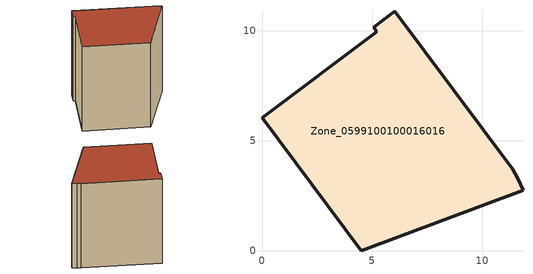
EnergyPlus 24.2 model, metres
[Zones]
Zone_0599100100016016
 floor ground (C_G): 11.62,3.29 11.86,2.75 4.5,0 0,6.04 5.22,9.94 5.07,10.14 6.03,10.87 11.38,3.7 z0
 wall outside (C_F): 11.86,2.75 11.62,3.29 11.38,3.7 6.03,10.87 5.07,10.14 5.22,9.94 0,6.04 4.5,0 11.86,2.75 z0:10.78
 roof outside (C_R): 11.62,3.29 11.38,3.7 6.03,10.87 5.07,10.14 5.22,9.94 0,6.04 4.5,0 11.86,2.75 z10.78
[BUILDING]
Pand.0599100100016016: North Axis=0; Terrain=City; Loads Convergence Tolerance Value=0.04; Temperature Convergence Tolerance Value=0.4; Solar Distribution=FullExterior; Maximum Number of Warmup Days=25; Minimum Number of Warmup Days=1
[Site:Location]
Rotterdam.The.Hague.AP_ZH_NLD Design_Conditions: Latitude=51.96; Longitude=4.45; Time Zone=1; Elevation=-4.5
[SITE:GROUNDTEMPERATURE:BUILDINGSURFACE]
18, 18, 18, 18, 18, 18, 18, 18, 18, 18, 18, 18
[MATERIAL] Thermal Absorptance=0.9; Solar Absorptance=0.7; Visible Absorptance=0.7
Name | Roughness | Thickness | Conductivity | Density | Specific Heat
G.TI.2015-2018 | MediumSmooth | 0.15 | 0.0428571 | 540 | 1210
F.TI.2015-2018 | Rough | 0.3 | 0.0666667 | 1920 | 840
R.TI.2015-2018 | MediumRough | 0.2 | 0.0333333 | 1500 | 1000
[CONSTRUCTION]
C_G: G.TI.2015-2018
C_F: F.TI.2015-2018
C_R: R.TI.2015-2018
[ZONE]
Zone_0599100100016016: Type=1; Multiplier=1; Ceiling Height=Autocalculate; Volume=Autocalculate; Floor Area=autocalculate; Part of Total Floor Area=Yes
[ZONEINFILTRATION:DESIGNFLOWRATE]
Infil_Zone_0599100100016016: Zone or ZoneList or Space or SpaceList=Zone_0599100100016016; Schedule=AlwaysOn; Design Flow Rate Calculation Method=Flow/Area; Flow Rate per Floor Area=0.0015; Constant Term Coefficient=1; Temperature Term Coefficient=0; Velocity Term Coefficient=0; Velocity Squared Term Coefficient=0
[HVACTEMPLATE:ZONE:IDEALLOADSAIRSYSTEM]
Zone_0599100100016016: Maximum Heating Supply Air Temperature=50; Minimum Cooling Supply Air Temperature=13; Maximum Heating Supply Air Humidity Ratio=0.0156; Minimum Cooling Supply Air Humidity Ratio=0.0077; Heating Limit=NoLimit; Cooling Limit=NoLimit; Dehumidification Control Type=ConstantSensibleHeatRatio; Cooling Sensible Heat Ratio=0.7; Dehumidification Setpoint=60; Humidification Control Type=None; Humidification Setpoint=30; Outdoor Air Method=None; Outdoor Air Flow Rate per Person=0.00944; Outdoor Air Flow Rate per Zone Floor Area=0; Outdoor Air Flow Rate per Zone=0; Demand Controlled Ventilation Type=None; Outdoor Air Economizer Type=NoEconomizer; Heat Recovery Type=None; Sensible Heat Recovery Effectiveness=0.7; Latent Heat Recovery Effectiveness=0.65
[ZONECONTROL:THERMOSTAT]
ThermostatControl_Zone_0599100100016016: Zone or ZoneList=Zone_0599100100016016; Control Type Schedule=DualSetpointControlType; Control 1=Thermostat_Zone_0599100100016016; Temperature Difference Between Cutout And Setpoint=0
[THERMOSTATSETPOINT:DUALSETPOINT]
Thermostat_Zone_0599100100016016: Heating Setpoint Temperature Schedule=HeatingSetpoint_Zone_0599100100016016; Cooling Setpoint Temperature Schedule=CoolingSetpoint_Zone_0599100100016016
[SCHEDULE:COMPACT]
HeatingSetpoint_Zone_0599100100016016: Through: 12/31, For: AllDays, Until: 24:00, 21
CoolingSetpoint_Zone_0599100100016016: Through: 12/31, For: AllDays, Until: 24:00, 24
DualSetpointControlType: Through: 12/31, For: AllDays, Until: 24:00, 4
AlwaysOn: Through: 12/31, For: AllDays, Until: 24:00, 1
